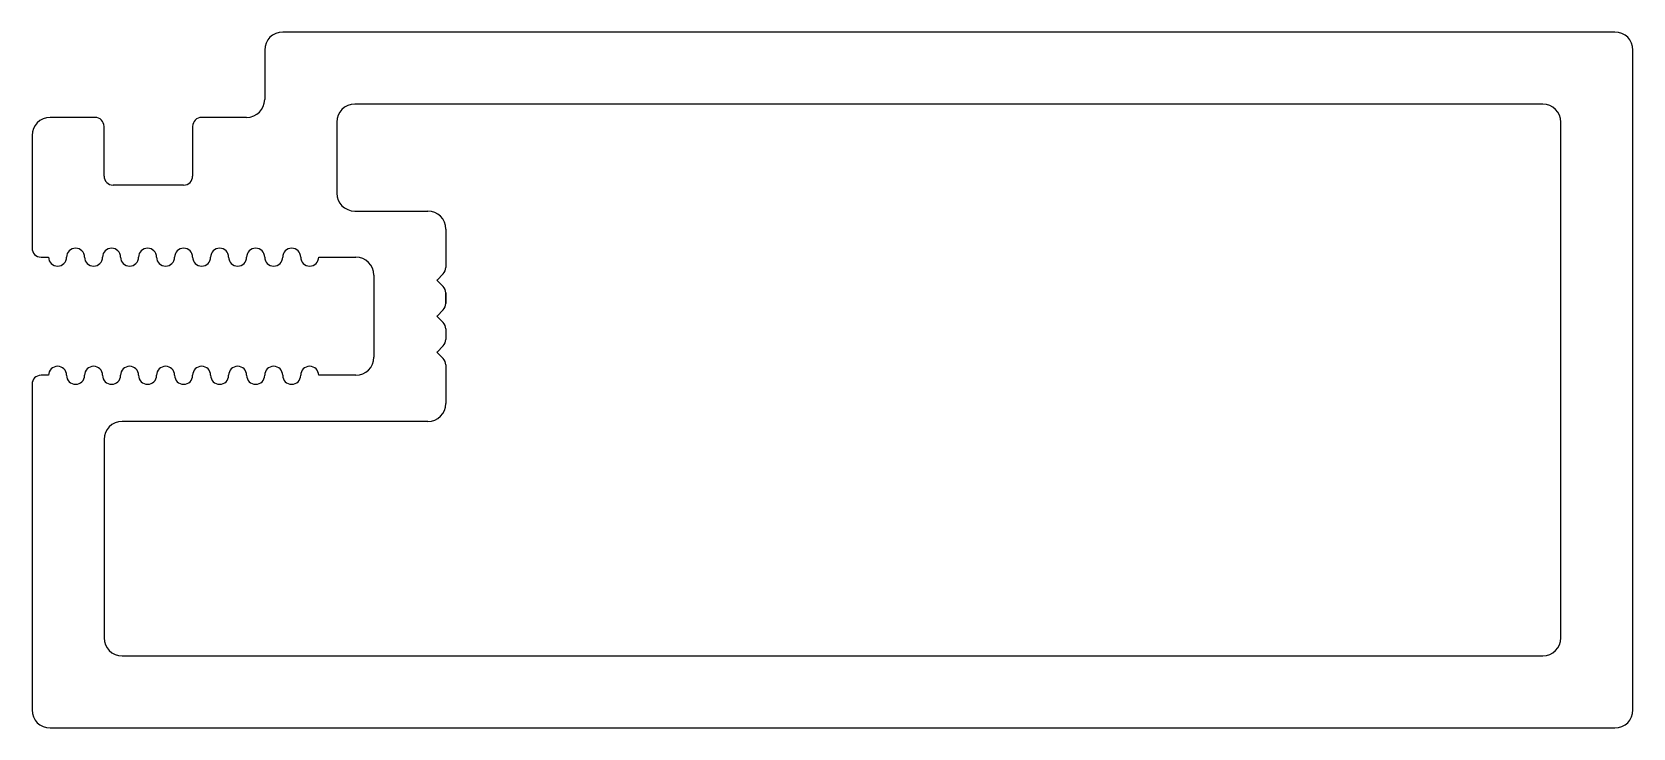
# Model space of a CAD drawing. Header units: inches. Extents: x -21.7 to 22.7, y -0.1 to 19.2.
import ezdxf

# ---------------------------------------------------------------- set-up
doc = ezdxf.new("R2010")
doc.units = ezdxf.units.IN
doc.header["$MEASUREMENT"] = 0

msp = doc.modelspace()

# ---------------------------------------------------------------- linework, layer by layer
at = {"color": 7}
for p, q in [((22.2, 19.224), (-14.79, 19.224)), ((-15.29, 18.724), (-15.29, 17.354)), ((22.7, 0.404), (22.7, 18.724)), ((20.2, 17.224), (-12.79, 17.224)), ((-20, 16.854), (-21.25, 16.854)), ((-19.75, 15.224), (-19.75, 16.604)), ((-17.29, 16.604), (-17.29, 15.224)), ((-15.79, 16.854), (-17.04, 16.854)), ((-13.29, 16.724), (-13.29, 14.754)), ((20.7, 2.404), (20.7, 16.724)), ((-21.75, 16.354), (-21.75, 13.224)), ((-17.54, 14.974), (-19.5, 14.974)), ((-12.79, 14.254), (-10.76, 14.254)), ((-10.26, 13.754), (-10.26, 12.687)), ((-21.5, 12.974), (-21.29, 12.974)), ((-13.79, 12.974), (-12.76, 12.974)), ((-12.26, 12.474), (-12.26, 10.194)), ((-10.333, 12.511), (-10.504, 12.34)), ((-10.26, 12.687), (-10.26, 12.687)), ((-10.26, 12.687), (-10.26, 12.687)), ((-10.26, 12.687), (-10.26, 12.687)), ((-10.26, 12.687), (-10.26, 12.687)), ((-10.26, 12.687), (-10.26, 12.687)), ((-10.504, 12.328), (-10.333, 12.157)), ((-10.26, 11.98), (-10.26, 11.688)), ((-10.26, 11.688), (-10.26, 11.98)), ((-10.26, 11.98), (-10.26, 11.688)), ((-10.26, 11.688), (-10.26, 11.98)), ((-10.26, 11.98), (-10.26, 11.688)), ((-10.333, 11.511), (-10.504, 11.34)), ((-10.504, 11.328), (-10.333, 11.157)), ((-10.26, 10.98), (-10.26, 10.688)), ((-10.333, 10.511), (-10.504, 10.34)), ((-10.504, 10.328), (-10.333, 10.157)), ((-10.26, 9.981), (-10.26, 8.914)), ((-21.75, 9.444), (-21.75, 0.404)), ((-21.29, 9.694), (-21.5, 9.694)), ((-12.76, 9.694), (-13.79, 9.694)), ((-10.76, 8.414), (-19.25, 8.414)), ((-19.75, 7.914), (-19.75, 2.404)), ((-19.25, 1.904), (20.2, 1.904)), ((-21.25, -0.096), (22.2, -0.096))]:
    msp.add_line(p, q, dxfattribs=at)
for centre, radius, start, end in [((-14.79, 18.724), 0.5, 90, 180), ((22.2, 18.724), 0.5, 360, 90), ((-15.79, 17.354), 0.5, 270, 360), ((-12.79, 16.724), 0.5, 90, 180), ((20.2, 16.724), 0.5, 360, 90), ((-21.25, 16.354), 0.5, 90, 180), ((-20, 16.604), 0.25, 0, 90), ((-17.04, 16.604), 0.25, 90, 180), ((-19.5, 15.224), 0.25, 180, 270), ((-17.54, 15.224), 0.25, 270, 360), ((-12.79, 14.754), 0.5, 180, 270), ((-10.76, 13.754), 0.5, 0, 90), ((-21.5, 13.224), 0.25, 180, 270), ((-21.04, 12.974), 0.25, 180, 0), ((-20.54, 12.974), 0.25, 360, 180), ((-20.04, 12.974), 0.25, 180, 360), ((-19.54, 12.974), 0.25, 360, 180), ((-19.04, 12.974), 0.25, 180, 360), ((-18.54, 12.974), 0.25, 360, 180), ((-18.04, 12.974), 0.25, 180, 360), ((-17.54, 12.974), 0.25, 360, 180), ((-17.04, 12.974), 0.25, 180, 0), ((-16.54, 12.974), 0.25, 0, 180), ((-16.04, 12.974), 0.25, 180, 0), ((-15.54, 12.974), 0.25, 0, 180), ((-15.04, 12.974), 0.25, 180, 0), ((-14.54, 12.974), 0.25, 0, 180), ((-14.04, 12.974), 0.25, 180, 0), ((-12.76, 12.474), 0.5, 360, 90), ((-10.51, 12.687), 0.25, 315, 360), ((-10.498, 12.334), 0.008, 135, 225), ((-10.51, 11.98), 0.25, 0, 45), ((-10.51, 11.688), 0.25, 315, 360), ((-10.498, 11.334), 0.008, 135, 225), ((-10.51, 10.98), 0.25, 360, 45), ((-10.51, 10.688), 0.25, 315, 360), ((-10.498, 10.334), 0.008, 135, 225), ((-21.04, 9.694), 0.25, 0, 180), ((-20.04, 9.694), 0.25, 0, 180), ((-19.04, 9.694), 0.25, 0, 180), ((-18.04, 9.694), 0.25, 0, 180), ((-17.04, 9.694), 0.25, 360, 180), ((-16.04, 9.694), 0.25, 0, 180), ((-15.04, 9.694), 0.25, 0, 180), ((-14.04, 9.694), 0.25, 0, 180), ((-12.76, 10.194), 0.5, 270, 360), ((-10.51, 9.981), 0.25, 360, 45), ((-21.5, 9.444), 0.25, 90, 180), ((-20.54, 9.694), 0.25, 180, 0), ((-19.54, 9.694), 0.25, 180, 0), ((-18.54, 9.694), 0.25, 180, 0), ((-17.54, 9.694), 0.25, 180, 0), ((-16.54, 9.694), 0.25, 180, 0), ((-15.54, 9.694), 0.25, 180, 0), ((-14.54, 9.694), 0.25, 180, 0), ((-10.76, 8.914), 0.5, 270, 0), ((-19.25, 7.914), 0.5, 90, 180), ((-19.25, 2.404), 0.5, 180, 270), ((20.2, 2.404), 0.5, 270, 0), ((-21.25, 0.404), 0.5, 180, 270), ((22.2, 0.404), 0.5, 270, 0)]:
    msp.add_arc(centre, radius, start, end, dxfattribs=at)

doc.saveas('drawing.dxf')
